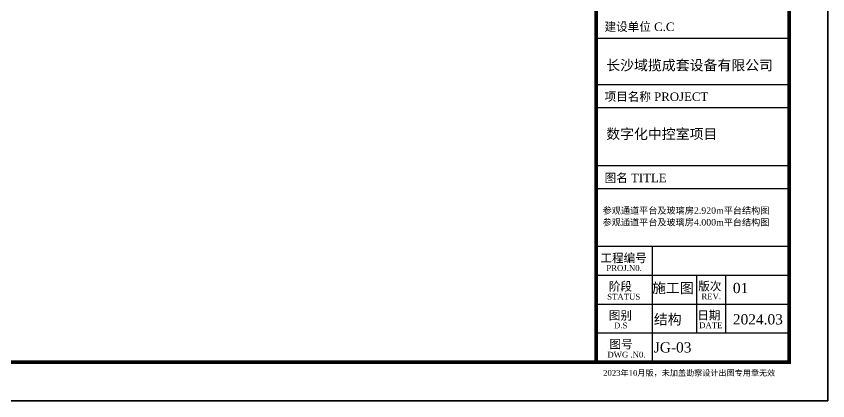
# Model space of a CAD drawing. Extents: x 498328 to 716449, y -893371 to -467753.
# Drawn here: x 695424 to 716449, y -681324 to -671353 of the extents above; entities that cross this region are included whole.
import ezdxf

# ---------------------------------------------------------------- set-up
doc = ezdxf.new("R2010")
doc.units = 0
doc.header["$LTSCALE"] = 1000
for name, color, linetype in [('PUB_TITLE', 4, 'CONTINUOUS'), ('TK-PUBLIC', 7, 'CONTINUOUS'), ('通用-图框C-SHET', 141, 'CONTINUOUS')]:
    doc.layers.add(name, color=color, linetype=linetype)
doc.layers.add('yichutu', color=7, linetype='CONTINUOUS', true_color=0xffffff, plot=False)
doc.styles.add('标识1', font='times.ttf')

# ---------------------------------------------------------------- blocks, each defined once
blk = doc.blocks.new('yct-841-594-84100-59400-100-1000.0')
at = {"layer": 'yichutu', "color": 7, "true_color": 0xffffff}
blk.add_lwpolyline([(0, 0), (0, 59400), (84100, 59400), (84100, 0)], close=True, dxfattribs=at)

msp = doc.modelspace()

# ---------------------------------------------------------------- linework, layer by layer
at = {"layer": 'PUB_TITLE'}
msp.add_lwpolyline([(632349.2, -681323.8), (716449.2, -681323.8), (716449.2, -621923.8), (632349.2, -621923.8)], close=True, dxfattribs=at)
at = {"layer": 'PUB_TITLE', "const_width": 100}
msp.add_lwpolyline([(634849.2, -680323.8), (715449.2, -680323.8), (715449.2, -622923.8), (634849.2, -622923.8)], close=True, dxfattribs=at)
at = {"layer": '通用-图框C-SHET'}
for p, q in [((710449.2, -673123.8), (715449.2, -673123.8)), ((710449.2, -675223.8), (715449.2, -675223.8)), ((715449.2, -677323.8), (710449.2, -677323.8)), ((711899.2, -677323.8), (711899.2, -680323.8)), ((715449.2, -678073.8), (710449.2, -678073.8)), ((713049.2, -678073.8), (713049.2, -679573.8)), ((713799.2, -678073.8), (713799.2, -679573.8)), ((715449.2, -678823.8), (710449.2, -678823.8)), ((715449.2, -679573.8), (710449.2, -679573.8)), ((715449.2, -680323.8), (710449.2, -680323.8))]:
    msp.add_line(p, q, dxfattribs=at)
at = {"layer": '通用-图框C-SHET', "const_width": 100}
msp.add_lwpolyline([(710449.2, -680323.8), (710449.2, -654373.8)], dxfattribs=at)
at = {"layer": '通用-图框C-SHET'}
for points in [[(710449.2, -671923.8), (715449.2, -671923.8)], [(710449.2, -673723.8), (715449.2, -673723.8)], [(710449.2, -675823.8), (715449.2, -675823.8)]]:
    msp.add_lwpolyline(points, dxfattribs=at)

# ---------------------------------------------------------------- block references
at = {"layer": 'yichutu'}
msp.add_blockref('yct-841-594-84100-59400-100-1000.0', (632349.2, -681323.8), dxfattribs=at)

# ---------------------------------------------------------------- texts
at = {"layer": 'TK-PUBLIC', "style": '标识1'}
for s, height, p in [('建设单位 C.C', 220, (710666.8, -671737.2)), ('项目名称 PROJECT', 220, (710666.8, -673549.1)), ('图名 TITLE', 220, (710666.8, -675656.6)), ('工程编号', 220, (710558.9, -677732.7)), ('PROJ.N0.', 150, (710712.2, -677956.3)), ('阶段', 220, (710777.4, -678469.6)), ('版次', 220, (713093, -678464.6)), ('STATUS', 150, (710734.7, -678700.5)), ('REV.', 150, (713175.5, -678693.7)), ('图别', 220, (710777.4, -679221.6)), ('日期', 220, (713068.1, -679217.9)), ('D.S', 150, (710910.4, -679444.6)), ('DATE', 150, (713117, -679441.4)), ('图号', 220, (710794.8, -679966.7)), ('DWG .N0.', 150, (710739.4, -680203.3)), ('2023年10月版，未加盖勘察设计出图专用章无效', 150, (710628.3, -680676.9))]:
    msp.add_text(s, height=height, dxfattribs=at).set_placement(p)
at = {"layer": 'TK-PUBLIC', "color": 1, "style": '标识1'}
for s, height, p in [('长沙域揽成套设备有限公司', 264, (710709.3, -672755.3)), ('数字化中控室项目', 264, (710709.3, -674537.3)), ('参观通道平台及玻璃房2.920m平台结构图', 168.96, (710615.7, -676476)), ('参观通道平台及玻璃房4.000m平台结构图', 168.96, (710615.7, -676781)), ('施工图', 264, (711895.4, -678531.3)), ('01', 264, (713990.5, -678531.3)), ('结构', 264, (711943, -679344.1)), ('2024.03', 264, (713990.5, -679344.1)), ('JG-03', 264, (711943, -680071.7))]:
    msp.add_text(s, height=height, dxfattribs=at).set_placement(p)

doc.saveas('drawing.dxf')
